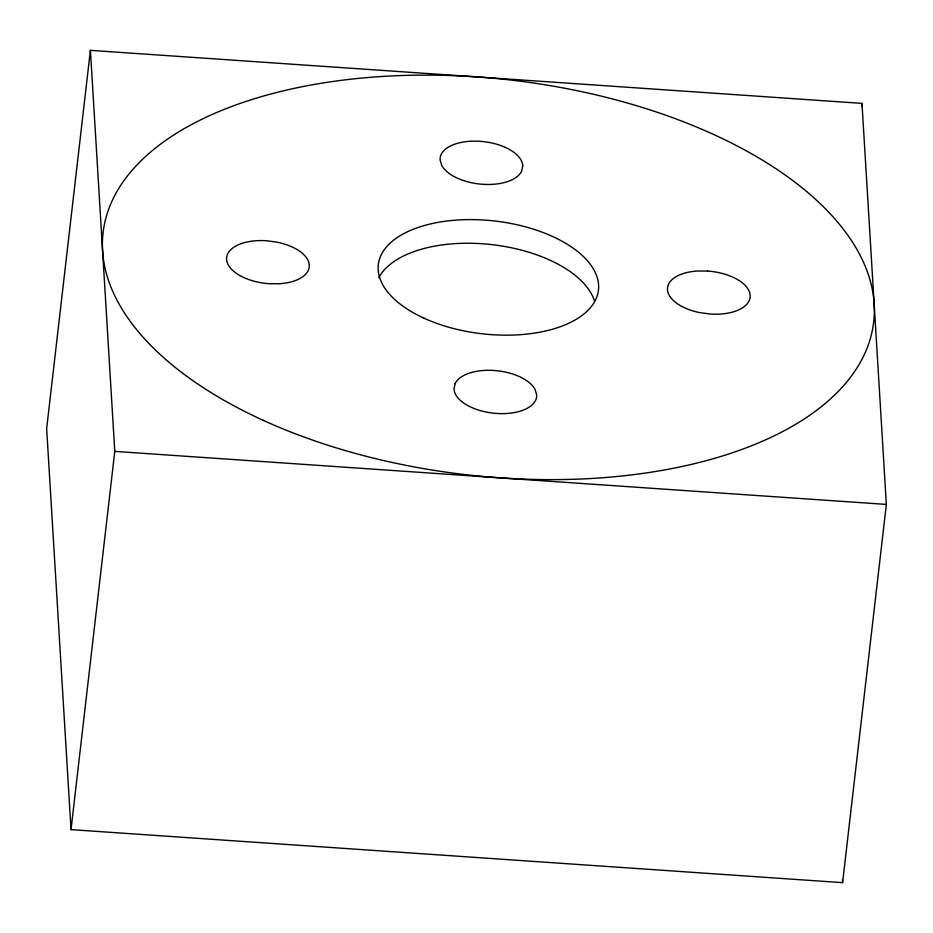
<?xml version="1.0" encoding="UTF-8"?>
<svg xmlns="http://www.w3.org/2000/svg" width="933" height="933" viewBox="0 0 933 933"><rect width="100%" height="100%" fill="white"/><g stroke="black" fill="none" stroke-linecap="round" stroke-linejoin="round"><path stroke-width="1.4" d="M90.408 50.347L46.65 428.585L71.025 829.624L842.592 882.653L886.35 504.415L861.975 103.376L90.408 50.347L114.782 451.385L71.025 829.624M861.637 106.269L861.975 103.376M114.782 451.385L886.35 504.415M842.406 879.749L842.592 882.653M378.856 277.719A110.817 56.75 6.6 0 1 490.583 244.481A110.817 56.75 6.6 0 1 594.473 301.056M455.082 383.661L454.009 389.119A41.553 21.284 6.6 0 0 496.648 413.447A41.553 21.284 6.6 0 0 536.685 394.811L534.936 389.143A41.553 21.284 6.6 0 0 494.035 370.483A41.553 21.284 6.6 0 0 455.082 383.661M522.748 165.642L521.675 171.101A41.553 21.284 6.6 0 1 482.723 184.291A41.553 21.284 6.6 0 1 441.834 165.619L440.084 159.963A41.553 21.284 6.6 0 1 480.11 141.315A41.553 21.284 6.6 0 1 522.748 165.642M707.517 271.048L696.869 271.048A41.553 21.284 6.6 0 0 667.492 289.697A41.553 21.284 6.6 0 0 699.388 312.555L710.13 314.024A41.553 21.284 6.6 0 0 750.167 295.376A41.553 21.284 6.6 0 0 707.517 271.048M279.9 283.714L269.24 283.714A41.553 21.284 6.6 0 1 226.602 259.386A41.553 21.284 6.6 0 1 266.628 240.749L277.369 242.218A41.553 21.284 6.6 0 1 309.266 265.077A41.553 21.284 6.6 0 1 279.9 283.714M263.199 420.316A387.871 198.601 6.6 0 0 872.448 329.85A387.871 198.601 6.6 0 0 329.489 81.976A387.871 198.601 6.6 0 0 263.199 420.316M424.049 318.223A110.817 56.75 6.6 0 0 598.111 292.367A110.817 56.75 6.6 0 0 442.988 221.553A110.817 56.75 6.6 0 0 424.049 318.223"/></g></svg>
